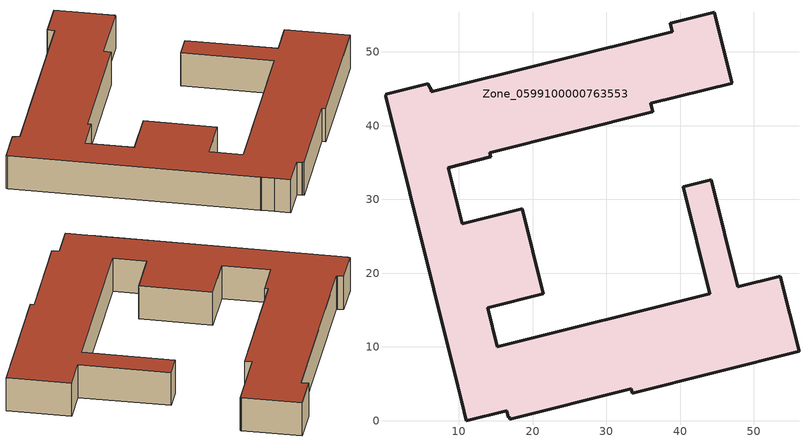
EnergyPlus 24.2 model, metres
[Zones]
Zone_0599100000763553
 floor ground (C_G): 38.66,53.88 44.67,55.37 47.01,45.93 47.04,45.82 47.05,45.77 36.04,43.02 36.33,41.86 14.2,36.34 14.35,35.76 8.55,34.29 10.46,26.67 18.61,28.71 21.47,17.21 13.93,15.32 15.23,10.03 44.05,17.21 40.43,31.73 44.21,32.67 47.83,18.15 53.57,19.58 56.13,9.39 33.52,3.75 33.37,4.34 16.91,0.23 16.84,0.53 16.7,0.5 16.49,1.36 11.02,0 10.4,2.56 9.9,4.5 9.88,4.75 0.06,44.01 0.17,44.03 0.1,44.29 5.77,45.69 6.24,44.84 6.3,44.59 38.94,52.71 z0
 wall outside (C_F): 18.61,28.71 10.46,26.67 8.55,34.29 14.35,35.76 14.2,36.34 36.33,41.86 36.04,43.02 47.05,45.77 47.04,45.82 47.01,45.93 44.67,55.37 38.66,53.88 38.94,52.71 6.3,44.59 6.24,44.84 5.77,45.69 0.1,44.29 0.17,44.03 0.06,44.01 9.88,4.75 9.9,4.5 10.4,2.56 11.02,0 16.49,1.36 16.7,0.5 16.84,0.53 16.91,0.23 33.37,4.34 33.52,3.75 56.13,9.39 53.57,19.58 47.83,18.15 44.21,32.67 40.43,31.73 44.05,17.21 15.23,10.03 13.93,15.32 21.47,17.21 18.61,28.71 z0:6.03
 roof outside (C_R): 44.05,17.21 15.23,10.03 13.93,15.32 21.47,17.21 18.61,28.71 10.46,26.67 8.55,34.29 14.35,35.76 14.2,36.34 36.33,41.86 36.04,43.02 47.05,45.77 47.04,45.82 47.01,45.93 44.67,55.37 38.66,53.88 38.94,52.71 6.3,44.59 6.24,44.84 5.77,45.69 0.1,44.29 0.17,44.03 0.06,44.01 9.88,4.75 9.9,4.5 10.4,2.56 11.02,0 16.49,1.36 16.7,0.5 16.84,0.53 16.91,0.23 33.37,4.34 33.52,3.75 56.13,9.39 53.57,19.58 47.83,18.15 44.21,32.67 40.43,31.73 z6.03
[BUILDING]
Pand.0599100000763553: North Axis=0; Terrain=City; Loads Convergence Tolerance Value=0.04; Temperature Convergence Tolerance Value=0.4; Solar Distribution=FullExterior; Maximum Number of Warmup Days=25; Minimum Number of Warmup Days=1
[Site:Location]
Rotterdam.The.Hague.AP_ZH_NLD Design_Conditions: Latitude=51.96; Longitude=4.45; Time Zone=1; Elevation=-4.5
[SITE:GROUNDTEMPERATURE:BUILDINGSURFACE]
18, 18, 18, 18, 18, 18, 18, 18, 18, 18, 18, 18
[MATERIAL] Thermal Absorptance=0.9; Solar Absorptance=0.7; Visible Absorptance=0.7
Name | Roughness | Thickness | Conductivity | Density | Specific Heat
G.TC.1975-1991 | MediumSmooth | 0.15 | 0.288461 | 540 | 1210
F.TC.1975-1991 | Rough | 0.3 | 0.230769 | 1920 | 840
R.TC.1975-1991 | MediumRough | 0.2 | 0.153846 | 1500 | 1000
[CONSTRUCTION]
C_G: G.TC.1975-1991
C_F: F.TC.1975-1991
C_R: R.TC.1975-1991
[ZONE]
Zone_0599100000763553: Type=1; Multiplier=1; Ceiling Height=Autocalculate; Volume=Autocalculate; Floor Area=autocalculate; Part of Total Floor Area=Yes
[ZONEINFILTRATION:DESIGNFLOWRATE]
Infil_Zone_0599100000763553: Zone or ZoneList or Space or SpaceList=Zone_0599100000763553; Schedule=AlwaysOn; Design Flow Rate Calculation Method=Flow/Area; Flow Rate per Floor Area=0.003; Constant Term Coefficient=1; Temperature Term Coefficient=0; Velocity Term Coefficient=0; Velocity Squared Term Coefficient=0
[HVACTEMPLATE:ZONE:IDEALLOADSAIRSYSTEM]
Zone_0599100000763553: Maximum Heating Supply Air Temperature=50; Minimum Cooling Supply Air Temperature=13; Maximum Heating Supply Air Humidity Ratio=0.0156; Minimum Cooling Supply Air Humidity Ratio=0.0077; Heating Limit=NoLimit; Cooling Limit=NoLimit; Dehumidification Control Type=ConstantSensibleHeatRatio; Cooling Sensible Heat Ratio=0.7; Dehumidification Setpoint=60; Humidification Control Type=None; Humidification Setpoint=30; Outdoor Air Method=None; Outdoor Air Flow Rate per Person=0.00944; Outdoor Air Flow Rate per Zone Floor Area=0; Outdoor Air Flow Rate per Zone=0; Demand Controlled Ventilation Type=None; Outdoor Air Economizer Type=NoEconomizer; Heat Recovery Type=None; Sensible Heat Recovery Effectiveness=0.7; Latent Heat Recovery Effectiveness=0.65
[ZONECONTROL:THERMOSTAT]
ThermostatControl_Zone_0599100000763553: Zone or ZoneList=Zone_0599100000763553; Control Type Schedule=DualSetpointControlType; Control 1=Thermostat_Zone_0599100000763553; Temperature Difference Between Cutout And Setpoint=0
[THERMOSTATSETPOINT:DUALSETPOINT]
Thermostat_Zone_0599100000763553: Heating Setpoint Temperature Schedule=HeatingSetpoint_Zone_0599100000763553; Cooling Setpoint Temperature Schedule=CoolingSetpoint_Zone_0599100000763553
[SCHEDULE:COMPACT]
HeatingSetpoint_Zone_0599100000763553: Through: 12/31, For: AllDays, Until: 24:00, 21
CoolingSetpoint_Zone_0599100000763553: Through: 12/31, For: AllDays, Until: 24:00, 24
DualSetpointControlType: Through: 12/31, For: AllDays, Until: 24:00, 4
AlwaysOn: Through: 12/31, For: AllDays, Until: 24:00, 1
